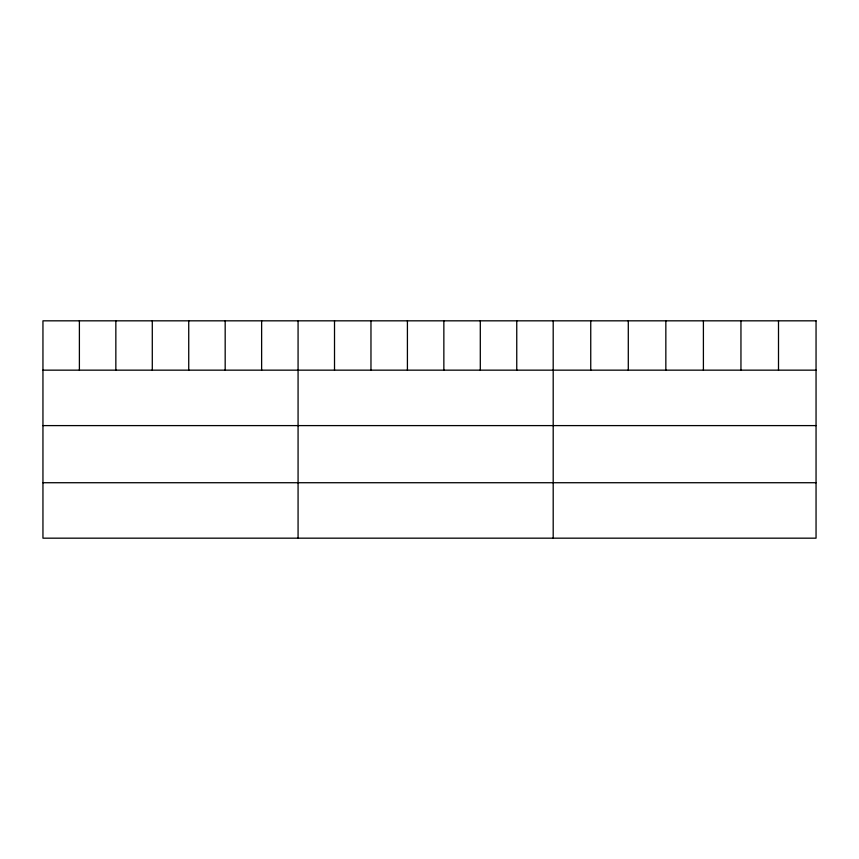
<?xml version="1.0" encoding="UTF-8"?>
<svg xmlns="http://www.w3.org/2000/svg" width="859" height="859" viewBox="0 0 859 859"><rect width="100%" height="100%" fill="white"/><g stroke="black" fill="none" stroke-linecap="round" stroke-linejoin="round"><path stroke-width="1.29" d="M42.95 370.154L816.05 370.154M42.95 425.602L816.05 425.602M42.95 482.726L816.05 482.726M778.501 320.826L778.501 370.154M740.952 320.826L740.952 370.154M703.403 320.826L703.403 370.154M665.843 320.826L665.843 370.154M628.294 320.826L628.294 370.154M590.745 320.826L590.745 370.154M553.196 320.826L553.196 538.174M516.753 320.826L516.753 370.154M480.299 320.826L480.299 370.154M443.856 320.826L443.856 370.154M407.413 320.826L407.413 370.154M370.97 320.826L370.97 370.154M334.516 320.826L334.516 370.154M298.073 320.826L298.073 538.174M261.63 320.826L261.63 370.154M225.176 320.826L225.176 370.154M188.733 320.826L188.733 370.154M152.29 320.826L152.29 370.154M115.847 320.826L115.847 370.154M79.393 320.826L79.393 370.154M816.05 320.826L42.95 320.826L42.95 538.174L816.05 538.174L816.05 320.826"/></g></svg>
